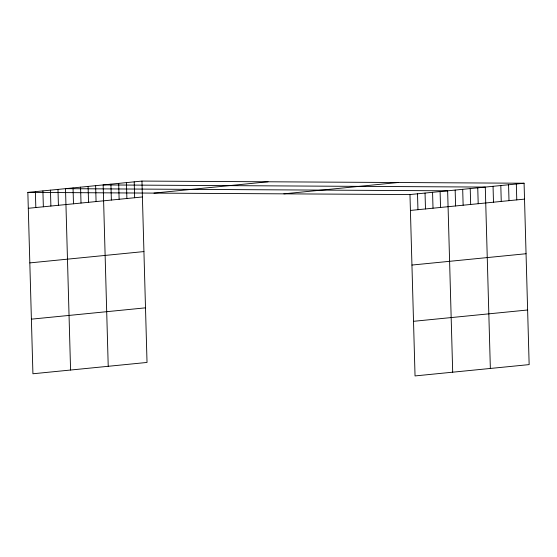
<?xml version="1.0" encoding="UTF-8"?>
<svg xmlns="http://www.w3.org/2000/svg" width="557" height="557" viewBox="0 0 557 557"><rect width="100%" height="100%" fill="white"/><g stroke="black" fill="none" stroke-linecap="round" stroke-linejoin="round"><path stroke-width="0.84" d="M141.958 181.074L147.027 362.447L32.919 373.768L27.85 192.395L141.958 181.074L524.081 183.232L529.15 364.605L415.042 375.926L409.973 194.553L524.081 183.232M153.955 193.105L268.056 181.784M28.296 208.29L142.404 196.969M283.875 193.843L397.983 182.522M410.418 210.442L524.527 199.121M29.82 262.897L143.929 251.576M411.943 265.055L526.052 253.734M31.394 319.161L145.502 307.84M413.517 321.312L527.625 309.998M27.85 192.395L409.973 194.553M516.325 183.998L516.771 199.893M508.562 184.771L509.007 200.666M500.806 185.537L501.251 201.432M493.049 186.31L493.488 202.205M490.355 368.456L485.286 187.075L103.163 184.924L108.225 366.297M477.753 187.827L478.198 203.723M470.226 188.572L470.672 204.468M462.693 189.317L463.139 205.213M455.16 190.069L455.605 205.965M452.695 372.187L447.633 190.814L65.503 188.663L70.572 370.036M440.1 191.559L440.545 207.455M432.566 192.311L433.012 208.2M425.04 193.056L425.485 208.952M417.506 193.801L417.952 209.697M134.202 181.847L134.641 197.742M126.439 182.619L126.885 198.508M118.683 183.385L119.121 199.281M110.92 184.158L111.365 200.047M95.63 185.669L96.076 201.564M88.097 186.421L88.542 202.316M80.57 187.166L81.009 203.061M73.037 187.911L73.482 203.806M57.977 189.408L58.415 205.303M50.443 190.153L50.889 206.048M42.91 190.905L43.355 206.793M35.383 191.65L35.822 207.545"/></g></svg>
